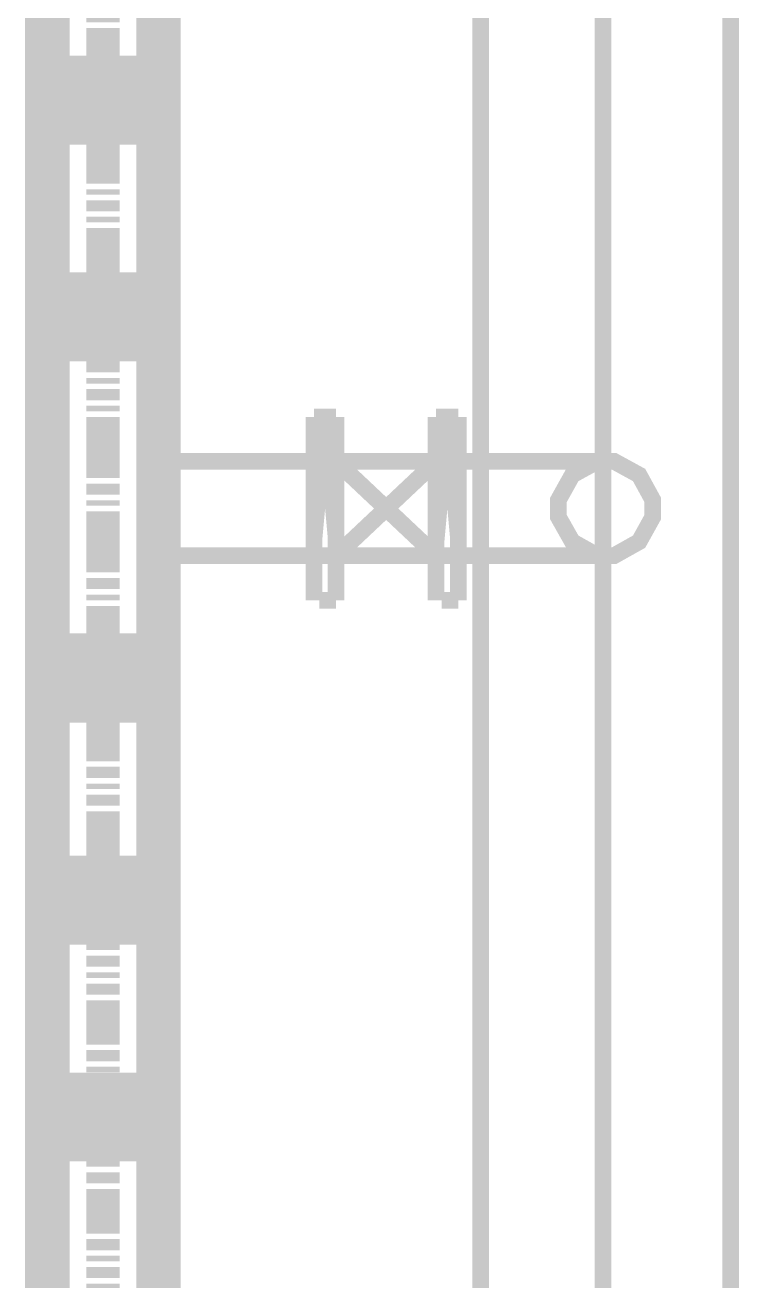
# Model space of a CAD drawing. Extents: x 0.4 to 11.4, y 0.4 to 16.2.
# Drawn here: x 4.5394 to 4.7536, y 9.9953 to 10.372 of the extents above; entities that cross this region are included whole.
import ezdxf

# ---------------------------------------------------------------- set-up
doc = ezdxf.new("R2010")
doc.units = 0
doc.header["$MEASUREMENT"] = 0

msp = doc.modelspace()

# ---------------------------------------------------------------- linework, layer by layer
at = {"color": 0}
for points, const_width in [([(4.67611, 5.46446), (4.67611, 12.4094)], 0.005), ([(4.71278, 5.46446), (4.71278, 12.4094)], 0.005), ([(4.75108, 12.4078), (4.75108, 5.47775)], 0.005), ([(4.54611, 9.91276), (4.54611, 10.5478)], 0.01333), ([(4.57943, 10.2428), (4.57943, 10.5478)], 0.01333), ([(4.56278, 10.3761), (4.56278, 10.3745), (4.56278, 10.3728)], 0.01), ([(4.56278, 10.3711), (4.56278, 10.3695), (4.56278, 10.3678), (4.56278, 10.3661)], 0.01), ([(4.56278, 10.3661), (4.56278, 10.3644), (4.56278, 10.3628), (4.56278, 10.3611), (4.56278, 10.3594)], 0.01), ([(4.54611, 10.3561), (4.57943, 10.3561)], 0.01333), ([(4.54611, 10.3428), (4.57943, 10.3428), (4.57943, 10.3561)], 0.01333), ([(4.56278, 10.3594), (4.56278, 10.3578), (4.56278, 10.3561), (4.56278, 10.3544), (4.56278, 10.3528)], 0.01), ([(4.56278, 10.3511), (4.56278, 10.3494)], 0.01), ([(4.54779, 10.3494), (4.54611, 10.3494)], 0.01), ([(4.55279, 10.3494), (4.55111, 10.3494), (4.54943, 10.3494)], 0.01), ([(4.5561, 10.3494), (4.55447, 10.3494)], 0.01), ([(4.56278, 10.3494), (4.56108, 10.3494), (4.55946, 10.3494), (4.55778, 10.3494), (4.5561, 10.3494)], 0.01), ([(4.56776, 10.3494), (4.56614, 10.3494), (4.56446, 10.3494), (4.56278, 10.3494)], 0.01), ([(4.56278, 10.3478), (4.56278, 10.3461), (4.56278, 10.3445)], 0.01), ([(4.57275, 10.3494), (4.57113, 10.3494), (4.56944, 10.3494)], 0.01), ([(4.57611, 10.3494), (4.57443, 10.3494)], 0.01), ([(4.57943, 10.3494), (4.57781, 10.3494)], 0.01), ([(4.56278, 10.3428), (4.56278, 10.3411), (4.56278, 10.3395), (4.56278, 10.3378)], 0.01), ([(4.56278, 10.3378), (4.56278, 10.3361), (4.56278, 10.3344), (4.56278, 10.3328), (4.56278, 10.3311)], 0.01), ([(4.56278, 10.3311), (4.56278, 10.3294), (4.56278, 10.3278), (4.56278, 10.3261), (4.56278, 10.3244)], 0.01), ([(4.56278, 10.3227), (4.56278, 10.3211)], 0.01), ([(4.56278, 10.3194), (4.56278, 10.3178), (4.56278, 10.3161)], 0.01), ([(4.56278, 10.3145), (4.56278, 10.3128)], 0.01), ([(4.56278, 10.3111), (4.56278, 10.3095), (4.56278, 10.3078), (4.56278, 10.3061)], 0.01), ([(4.56278, 10.3061), (4.56278, 10.3045), (4.56278, 10.3028), (4.56278, 10.3011), (4.56278, 10.2994)], 0.01), ([(4.56278, 10.2994), (4.56278, 10.2978), (4.56278, 10.2961)], 0.01), ([(4.56278, 10.2944), (4.56278, 10.2928)], 0.01), ([(4.54611, 10.2911), (4.57943, 10.2911)], 0.01333), ([(4.56278, 10.2911), (4.56278, 10.2894), (4.56278, 10.2878)], 0.01), ([(4.54779, 10.2844), (4.54611, 10.2844)], 0.01), ([(4.55279, 10.2844), (4.55111, 10.2844), (4.54943, 10.2844), (4.54779, 10.2844)], 0.01), ([(4.5561, 10.2844), (4.55447, 10.2844)], 0.01), ([(4.56108, 10.2844), (4.55946, 10.2844), (4.55778, 10.2844)], 0.01), ([(4.56278, 10.2861), (4.56278, 10.2844)], 0.01), ([(4.56446, 10.2844), (4.56278, 10.2844)], 0.01), ([(4.56278, 10.2828), (4.56278, 10.2811), (4.56278, 10.2795), (4.56278, 10.2778)], 0.01), ([(4.57113, 10.2844), (4.56944, 10.2844), (4.56776, 10.2844), (4.56614, 10.2844), (4.56446, 10.2844)], 0.01), ([(4.57611, 10.2844), (4.57443, 10.2844), (4.57275, 10.2844), (4.57113, 10.2844)], 0.01), ([(4.57943, 10.2844), (4.57781, 10.2844)], 0.01), ([(4.54611, 10.2778), (4.57943, 10.2778)], 0.01333), ([(4.56278, 10.2778), (4.56278, 10.2761), (4.56278, 10.2745), (4.56278, 10.2728), (4.56278, 10.2711)], 0.01), ([(4.56278, 10.2711), (4.56278, 10.2694), (4.56278, 10.2678)], 0.01), ([(4.56278, 10.2661), (4.56278, 10.2644)], 0.01), ([(4.57943, 9.91276), (4.57943, 10.2644)], 0.01333), ([(4.56278, 10.2628), (4.56278, 10.2611), (4.56278, 10.2594)], 0.01), ([(4.56278, 10.2578), (4.56278, 10.2561)], 0.01), ([(4.56278, 10.2544), (4.56278, 10.2528), (4.56278, 10.2511), (4.56278, 10.2495)], 0.01), ([(4.56278, 10.2495), (4.56278, 10.2478), (4.56278, 10.2461), (4.56278, 10.2445), (4.56278, 10.2428)], 0.01), ([(4.62608, 10.2544), (4.62608, 10.1994)], 0.005), ([(4.62608, 10.2544), (4.62944, 10.2544)], 0.005), ([(4.62944, 10.2544), (4.63276, 10.2544)], 0.005), ([(4.63276, 10.2544), (4.63276, 10.1994)], 0.005), ([(4.66276, 10.2544), (4.66276, 10.1994)], 0.005), ([(4.66276, 10.2544), (4.66613, 10.2544)], 0.005), ([(4.66613, 10.2544), (4.66943, 10.2544)], 0.005), ([(4.66943, 10.2544), (4.66943, 10.1994)], 0.005), ([(4.56278, 10.2428), (4.56278, 10.2411), (4.56278, 10.2394), (4.56278, 10.2378), (4.56278, 10.2361)], 0.01), ([(4.57781, 10.2411), (4.71278, 10.2411)], 0.005), ([(4.63276, 10.2128), (4.66276, 10.2411)], 0.005), ([(4.63276, 10.2411), (4.66276, 10.2128)], 0.005), ([(4.56278, 10.2344), (4.56278, 10.2328), (4.56278, 10.2311)], 0.01), ([(4.56278, 10.2294), (4.56278, 10.2278)], 0.01), ([(4.56278, 10.2261), (4.56278, 10.2244), (4.56278, 10.2228), (4.56278, 10.2211)], 0.01), ([(4.56278, 10.2211), (4.56278, 10.2195), (4.56278, 10.2178), (4.56278, 10.2161), (4.56278, 10.2145)], 0.01), ([(4.56278, 10.2145), (4.56278, 10.2128), (4.56278, 10.2111), (4.56278, 10.2094), (4.56278, 10.2078)], 0.01), ([(4.57943, 10.2128), (4.71278, 10.2128)], 0.005), ([(4.56278, 10.2061), (4.56278, 10.2044), (4.56278, 10.2028)], 0.01), ([(4.56278, 10.2011), (4.56278, 10.1994)], 0.01), ([(4.56278, 10.1977), (4.56278, 10.1961), (4.56278, 10.1944), (4.56278, 10.1928)], 0.01), ([(4.62776, 10.1994), (4.62944, 10.1994)], 0.005), ([(4.62944, 10.1994), (4.63276, 10.1994)], 0.005), ([(4.66444, 10.1994), (4.66613, 10.1994)], 0.005), ([(4.66613, 10.1994), (4.66943, 10.1994)], 0.005), ([(4.56278, 10.1928), (4.56278, 10.1911), (4.56278, 10.1895), (4.56278, 10.1878), (4.56278, 10.1861)], 0.01), ([(4.54611, 10.1694), (4.57943, 10.1694), (4.57943, 10.1828)], 0.01333), ([(4.54611, 10.1828), (4.57943, 10.1828)], 0.01333), ([(4.56278, 10.1861), (4.56278, 10.1845), (4.56278, 10.1828), (4.56278, 10.1811), (4.56278, 10.1795)], 0.01), ([(4.56278, 10.1778), (4.56278, 10.1761), (4.56278, 10.1744)], 0.01), ([(4.54943, 10.1761), (4.54779, 10.1761)], 0.01), ([(4.55447, 10.1761), (4.55279, 10.1761), (4.55111, 10.1761)], 0.01), ([(4.55778, 10.1761), (4.5561, 10.1761)], 0.01), ([(4.56446, 10.1761), (4.56278, 10.1761), (4.56108, 10.1761), (4.55946, 10.1761), (4.55778, 10.1761)], 0.01), ([(4.56944, 10.1761), (4.56776, 10.1761), (4.56614, 10.1761), (4.56446, 10.1761)], 0.01), ([(4.57443, 10.1761), (4.57275, 10.1761), (4.57113, 10.1761)], 0.01), ([(4.57781, 10.1761), (4.57611, 10.1761)], 0.01), ([(4.56278, 10.1728), (4.56278, 10.1711)], 0.01), ([(4.56278, 10.1694), (4.56278, 10.1678), (4.56278, 10.1661)], 0.01), ([(4.56278, 10.1644), (4.56278, 10.1628), (4.56278, 10.1611), (4.56278, 10.1594)], 0.01), ([(4.56278, 10.1594), (4.56278, 10.1578), (4.56278, 10.1561), (4.56278, 10.1545), (4.56278, 10.1528)], 0.01), ([(4.56278, 10.1528), (4.56278, 10.1511)], 0.01), ([(4.56278, 10.1495), (4.56278, 10.1478), (4.56278, 10.1461)], 0.01), ([(4.56278, 10.1444), (4.56278, 10.1428)], 0.01), ([(4.56278, 10.1411), (4.56278, 10.1394), (4.56278, 10.1378)], 0.01), ([(4.56278, 10.1361), (4.56278, 10.1344), (4.56278, 10.1328), (4.56278, 10.1311)], 0.01), ([(4.56278, 10.1311), (4.56278, 10.1294), (4.56278, 10.1278), (4.56278, 10.1261), (4.56278, 10.1245)], 0.01), ([(4.56278, 10.1245), (4.56278, 10.1228)], 0.01), ([(4.56278, 10.1211), (4.56278, 10.1195), (4.56278, 10.1178)], 0.01), ([(4.54611, 10.1161), (4.57943, 10.1161), (4.57943, 10.1028)], 0.01333), ([(4.56278, 10.1161), (4.56278, 10.1144)], 0.01), ([(4.54779, 10.1094), (4.54611, 10.1094)], 0.01), ([(4.55279, 10.1094), (4.55111, 10.1094), (4.54943, 10.1094)], 0.01), ([(4.5561, 10.1094), (4.55447, 10.1094)], 0.01), ([(4.56278, 10.1094), (4.56108, 10.1094), (4.55946, 10.1094), (4.55778, 10.1094), (4.5561, 10.1094)], 0.01), ([(4.56278, 10.1128), (4.56278, 10.1111), (4.56278, 10.1094)], 0.01), ([(4.56776, 10.1094), (4.56614, 10.1094), (4.56446, 10.1094), (4.56278, 10.1094)], 0.01), ([(4.57275, 10.1094), (4.57113, 10.1094), (4.56944, 10.1094)], 0.01), ([(4.57611, 10.1094), (4.57443, 10.1094)], 0.01), ([(4.57943, 10.1094), (4.57781, 10.1094)], 0.01), ([(4.56278, 10.1078), (4.56278, 10.1061), (4.56278, 10.1044), (4.56278, 10.1028)], 0.01), ([(4.54611, 10.1028), (4.57943, 10.1028)], 0.01333), ([(4.56278, 10.1028), (4.56278, 10.1011), (4.56278, 10.0994), (4.56278, 10.0978), (4.56278, 10.0961)], 0.01), ([(4.56278, 10.0961), (4.56278, 10.0945)], 0.01), ([(4.56278, 10.0928), (4.56278, 10.0911), (4.56278, 10.0895)], 0.01), ([(4.56278, 10.0878), (4.56278, 10.0861)], 0.01), ([(4.56278, 10.0844), (4.56278, 10.0828), (4.56278, 10.0811)], 0.01), ([(4.56278, 10.0794), (4.56278, 10.0778), (4.56278, 10.0761), (4.56278, 10.0744)], 0.01), ([(4.56278, 10.0744), (4.56278, 10.0727), (4.56278, 10.0711), (4.56278, 10.0694), (4.56278, 10.0678)], 0.01), ([(4.56278, 10.0678), (4.56278, 10.0661)], 0.01), ([(4.56278, 10.0645), (4.56278, 10.0628), (4.56278, 10.0611)], 0.01), ([(4.56278, 10.0595), (4.56278, 10.0578)], 0.01), ([(4.54611, 10.0511), (4.57943, 10.0511), (4.57943, 10.0378)], 0.01333), ([(4.56278, 10.0561), (4.56278, 10.0545), (4.56278, 10.0528)], 0.01), ([(4.56278, 10.0511), (4.56278, 10.0494), (4.56278, 10.0478), (4.56278, 10.0461)], 0.01), ([(4.56278, 10.0461), (4.56278, 10.0444), (4.56278, 10.0428), (4.56278, 10.0411), (4.56278, 10.0394)], 0.01), ([(4.54779, 10.0444), (4.54611, 10.0444)], 0.01), ([(4.55279, 10.0444), (4.55111, 10.0444), (4.54943, 10.0444), (4.54779, 10.0444)], 0.01), ([(4.5561, 10.0444), (4.55447, 10.0444)], 0.01), ([(4.56108, 10.0444), (4.55946, 10.0444), (4.55778, 10.0444)], 0.01), ([(4.56446, 10.0444), (4.56278, 10.0444)], 0.01), ([(4.57113, 10.0444), (4.56944, 10.0444), (4.56776, 10.0444), (4.56614, 10.0444), (4.56446, 10.0444)], 0.01), ([(4.57611, 10.0444), (4.57443, 10.0444), (4.57275, 10.0444), (4.57113, 10.0444)], 0.01), ([(4.57943, 10.0444), (4.57781, 10.0444)], 0.01), ([(4.54611, 10.0378), (4.57943, 10.0378)], 0.01333), ([(4.56278, 10.0394), (4.56278, 10.0378)], 0.01), ([(4.56278, 10.0361), (4.56278, 10.0344), (4.56278, 10.0328)], 0.01), ([(4.56278, 10.0311), (4.56278, 10.0295)], 0.01), ([(4.56278, 10.0278), (4.56278, 10.0261), (4.56278, 10.0245)], 0.01), ([(4.56278, 10.0228), (4.56278, 10.0211), (4.56278, 10.0194), (4.56278, 10.0178)], 0.01), ([(4.56278, 10.0178), (4.56278, 10.0161), (4.56278, 10.0144), (4.56278, 10.0128), (4.56278, 10.0111)], 0.01), ([(4.56278, 10.0111), (4.56278, 10.0094)], 0.01), ([(4.56278, 10.0078), (4.56278, 10.0061), (4.56278, 10.0044)], 0.01), ([(4.56278, 10.0028), (4.56278, 10.0011)], 0.01), ([(4.56278, 9.99946), (4.56278, 9.99778), (4.56278, 9.9961)], 0.01), ([(4.56278, 9.99447), (4.56278, 9.99278), (4.56278, 9.9911), (4.56278, 9.98942)], 0.01)]:
    msp.add_lwpolyline(points, dxfattribs=dict(at, const_width=const_width))
for points, const_width in [([(4.56278, 10.3661), (4.56278, 10.3661)], 0.01), ([(4.56278, 10.3594), (4.56278, 10.3594)], 0.01), ([(4.56944, 10.3503), (4.56944, 10.3517), (4.56506, 10.3561), (4.56358, 10.3561), (4.56218, 10.3561), (4.55778, 10.3517), (4.55778, 10.3503), (4.55778, 10.3488), (4.56218, 10.3445), (4.56358, 10.3445), (4.56506, 10.3445), (4.56944, 10.3488), (4.56944, 10.3503)], 0.005), ([(4.56278, 10.3528), (4.56278, 10.3528)], 0.01), ([(4.56278, 10.3511), (4.56278, 10.3511)], 0.01), ([(4.5561, 10.3494), (4.5561, 10.3494)], 0.01), ([(4.56278, 10.3494), (4.56278, 10.3494)], 0.01), ([(4.57943, 10.3494), (4.57943, 10.3494)], 0.01), ([(4.56278, 10.3378), (4.56278, 10.3378)], 0.01), ([(4.56278, 10.3311), (4.56278, 10.3311)], 0.01), ([(4.56278, 10.3244), (4.56278, 10.3244)], 0.01), ([(4.56278, 10.3227), (4.56278, 10.3227)], 0.01), ([(4.56278, 10.3061), (4.56278, 10.3061)], 0.01), ([(4.56278, 10.2994), (4.56278, 10.2994)], 0.01), ([(4.56944, 10.2853), (4.56944, 10.2867), (4.56506, 10.2911), (4.56358, 10.2911), (4.56218, 10.2911), (4.55778, 10.2867), (4.55778, 10.2853), (4.55778, 10.2839), (4.56218, 10.2795), (4.56358, 10.2795), (4.56506, 10.2795), (4.56944, 10.2839), (4.56944, 10.2853)], 0.005), ([(4.54779, 10.2844), (4.54779, 10.2844)], 0.01), ([(4.56446, 10.2844), (4.56446, 10.2844)], 0.01), ([(4.57113, 10.2844), (4.57113, 10.2844)], 0.01), ([(4.57943, 10.2844), (4.57943, 10.2844)], 0.01), ([(4.56278, 10.2778), (4.56278, 10.2778)], 0.01), ([(4.56278, 10.2711), (4.56278, 10.2711)], 0.01), ([(4.56278, 10.2495), (4.56278, 10.2495)], 0.01), ([(4.62944, 10.1994), (4.62944, 10.2544), (4.62944, 10.1994)], 0.005), ([(4.66613, 10.1994), (4.66613, 10.2544), (4.66613, 10.1994)], 0.005), ([(4.56278, 10.2428), (4.56278, 10.2428)], 0.01), ([(4.72775, 10.2269), (4.72775, 10.2295), (4.72364, 10.237), (4.71615, 10.2411), (4.7136, 10.2411), (4.7111, 10.2411), (4.70361, 10.237), (4.69943, 10.2295), (4.69943, 10.2269), (4.69943, 10.2244), (4.70361, 10.217), (4.7111, 10.2128), (4.7136, 10.2128), (4.71615, 10.2128), (4.72364, 10.217), (4.72775, 10.2244), (4.72775, 10.2269)], 0.005), ([(4.56278, 10.2361), (4.56278, 10.2361)], 0.01), ([(4.56278, 10.2344), (4.56278, 10.2344)], 0.01), ([(4.56278, 10.2211), (4.56278, 10.2211)], 0.01), ([(4.56278, 10.2145), (4.56278, 10.2145)], 0.01), ([(4.56278, 10.2078), (4.56278, 10.2078)], 0.01), ([(4.56278, 10.2061), (4.56278, 10.2061)], 0.01), ([(4.56278, 10.1928), (4.56278, 10.1928)], 0.01), ([(4.56278, 10.1861), (4.56278, 10.1861)], 0.01), ([(4.56944, 10.1769), (4.56944, 10.1784), (4.56506, 10.1828), (4.56358, 10.1828), (4.56218, 10.1828), (4.55778, 10.1784), (4.55778, 10.1769), (4.55778, 10.1755), (4.56218, 10.1711), (4.56358, 10.1711), (4.56506, 10.1711), (4.56944, 10.1755), (4.56944, 10.1769)], 0.005), ([(4.56278, 10.1795), (4.56278, 10.1795)], 0.01), ([(4.56278, 10.1778), (4.56278, 10.1778)], 0.01), ([(4.54611, 10.1761), (4.54611, 10.1761)], 0.01), ([(4.55778, 10.1761), (4.55778, 10.1761)], 0.01), ([(4.56446, 10.1761), (4.56446, 10.1761)], 0.01), ([(4.57781, 10.1761), (4.57781, 10.1761)], 0.01), ([(4.57943, 10.1761), (4.57943, 10.1761)], 0.01), ([(4.56278, 10.1594), (4.56278, 10.1594)], 0.01), ([(4.56278, 10.1528), (4.56278, 10.1528)], 0.01), ([(4.56278, 10.1311), (4.56278, 10.1311)], 0.01), ([(4.56278, 10.1245), (4.56278, 10.1245)], 0.01), ([(4.56944, 10.1103), (4.56944, 10.1118), (4.56506, 10.1161), (4.56358, 10.1161), (4.56218, 10.1161), (4.55778, 10.1118), (4.55778, 10.1103), (4.55778, 10.1088), (4.56218, 10.1044), (4.56358, 10.1044), (4.56506, 10.1044), (4.56944, 10.1088), (4.56944, 10.1103)], 0.005), ([(4.5561, 10.1094), (4.5561, 10.1094)], 0.01), ([(4.56278, 10.1094), (4.56278, 10.1094)], 0.01), ([(4.57943, 10.1094), (4.57943, 10.1094)], 0.01), ([(4.56278, 10.1028), (4.56278, 10.1028)], 0.01), ([(4.56278, 10.0961), (4.56278, 10.0961)], 0.01), ([(4.56278, 10.0744), (4.56278, 10.0744)], 0.01), ([(4.56278, 10.0678), (4.56278, 10.0678)], 0.01), ([(4.56944, 10.0436), (4.56944, 10.0451), (4.56506, 10.0494), (4.56358, 10.0494), (4.56218, 10.0494), (4.55778, 10.0451), (4.55778, 10.0436), (4.55778, 10.0422), (4.56218, 10.0378), (4.56358, 10.0378), (4.56506, 10.0378), (4.56944, 10.0422), (4.56944, 10.0436)], 0.005), ([(4.56278, 10.0461), (4.56278, 10.0461)], 0.01), ([(4.54779, 10.0444), (4.54779, 10.0444)], 0.01), ([(4.56446, 10.0444), (4.56446, 10.0444)], 0.01), ([(4.57113, 10.0444), (4.57113, 10.0444)], 0.01), ([(4.57943, 10.0444), (4.57943, 10.0444)], 0.01), ([(4.56278, 10.0394), (4.56278, 10.0394)], 0.01), ([(4.56278, 10.0178), (4.56278, 10.0178)], 0.01), ([(4.56278, 10.0111), (4.56278, 10.0111)], 0.01)]:
    msp.add_lwpolyline(points, close=True, dxfattribs=dict(at, const_width=const_width))

doc.saveas('drawing.dxf')
